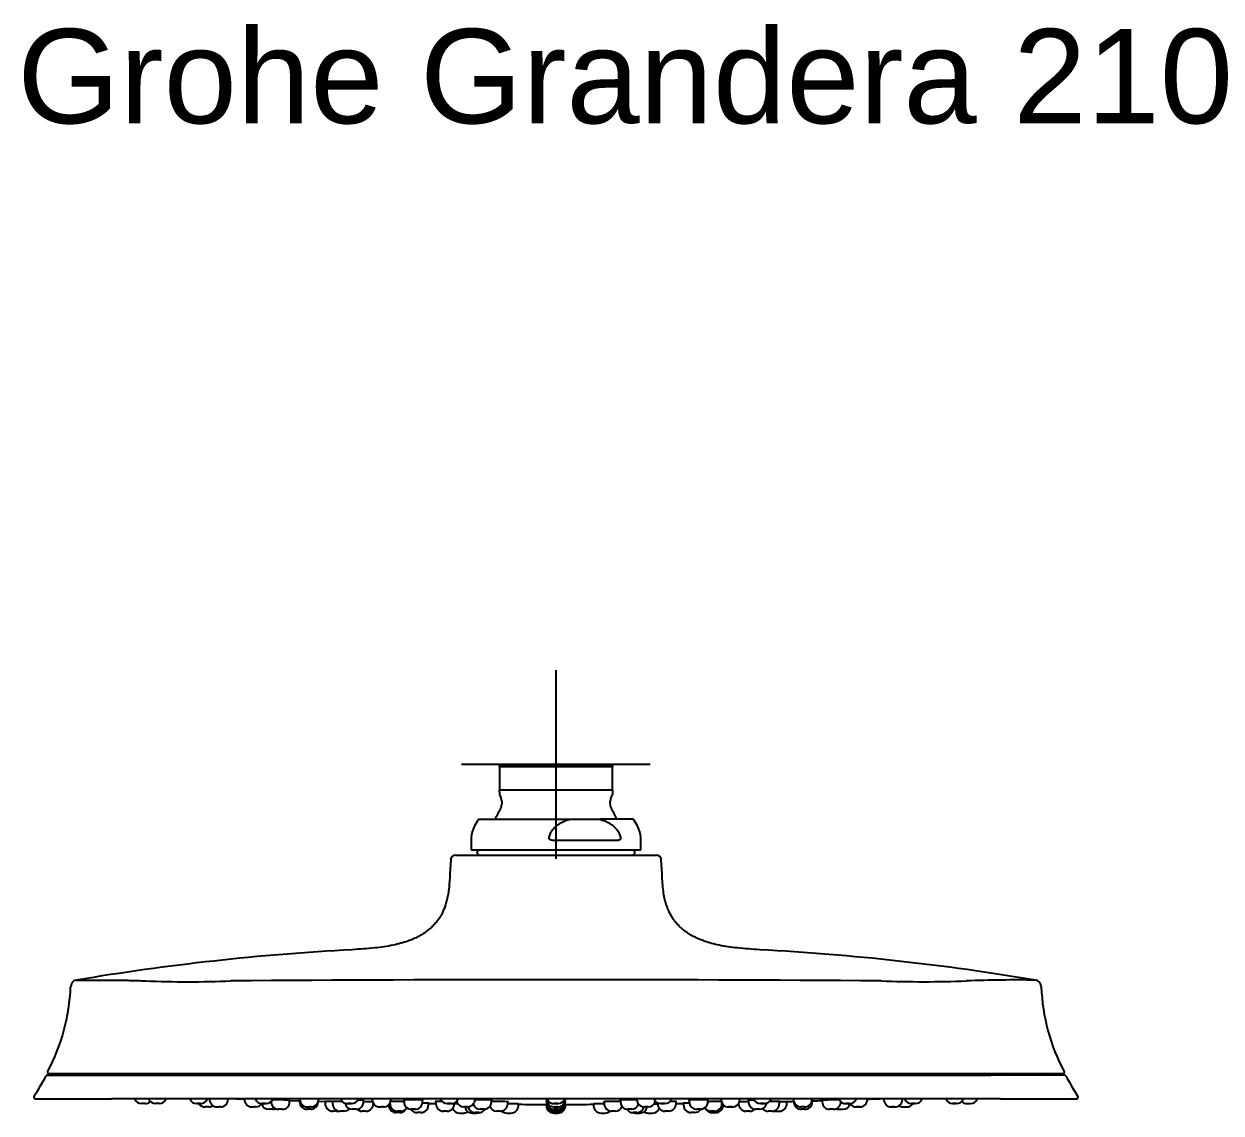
# Model space of a CAD drawing. Header units: millimetres. Extents: x -60 to 7633, y -2614 to 2146.
# Drawn here: x 3580.4 to 3834.2, y -799.8 to -568.9 of the extents above; entities that cross this region are included whole.
import ezdxf
from ezdxf.enums import TextEntityAlignment as Align
from ezdxf.lldxf.tags import DXFTag

# ---------------------------------------------------------------- set-up
doc = ezdxf.new("R2010")
doc.units = ezdxf.units.MM
doc.layers.get('0').update_dxf_attribs({"color": 250})
doc.styles.add('SEACAD_arial_ttf', font='arial.ttf')
tags = doc.linetypes.add('CENTER2', pattern=[28.575, 19.05, -3.175, 3.175, -3.175]).pattern_tags.tags
tags[10:11] = [DXFTag(74, 4), DXFTag(75, 0), DXFTag(340, '0'), DXFTag(46, 0.0), DXFTag(50, 0.0), DXFTag(44, 0.0), DXFTag(45, 0.0)]
tags[8:9] = [DXFTag(74, 4), DXFTag(75, 0), DXFTag(340, '0'), DXFTag(46, 0.0), DXFTag(50, 0.0), DXFTag(44, 0.0), DXFTag(45, 0.0)]
tags[6:7] = [DXFTag(74, 4), DXFTag(75, 0), DXFTag(340, '0'), DXFTag(46, 0.0), DXFTag(50, 0.0), DXFTag(44, 0.0), DXFTag(45, 0.0)]
tags[4:5] = [DXFTag(74, 4), DXFTag(75, 0), DXFTag(340, '0'), DXFTag(46, 0.0), DXFTag(50, 0.0), DXFTag(44, 0.0), DXFTag(45, 0.0)]

msp = doc.modelspace()

# ---------------------------------------------------------------- linework, layer by layer
at = {"linetype": 'CENTER2'}
for p, q in [((3693.2, -705.89), (3693.2, -745.89)), ((3713.2, -725.89), (3673.2, -725.89))]:
    msp.add_line(p, q, dxfattribs=at)
at = {"linetype": 'Continuous'}
for p, q in [((3681.2, -726.39), (3681.2, -725.89)), ((3681.2, -725.89), (3705.2, -725.89)), ((3705.2, -725.89), (3705.2, -726.39)), ((3681.2, -726.39), (3681.2, -731.25)), ((3705.2, -726.39), (3681.2, -726.39)), ((3705.2, -731.25), (3705.2, -726.39)), ((3681.2, -731.73), (3681.2, -731.25)), ((3681.2, -731.25), (3705.2, -731.25)), ((3681.2, -731.73), (3681.2, -732.33)), ((3705.2, -731.25), (3705.2, -731.73)), ((3705.2, -731.73), (3705.2, -732.33)), ((3681.7, -733.65), (3681.7, -734.3)), ((3704.7, -734.3), (3704.7, -733.65)), ((3676.84, -737.49), (3696.16, -737.49)), ((3696.16, -737.49), (3702.49, -737.49)), ((3709.56, -737.49), (3702.49, -737.49)), ((3675.2, -741.99), (3675.2, -743.99)), ((3706.16, -741.99), (3692.87, -741.99)), ((3711.2, -743.99), (3711.2, -741.99)), ((3670.88, -746.04), (3670.71, -749.15)), ((3671.87, -745.09), (3714.53, -745.09)), ((3675.2, -743.99), (3711.2, -743.99)), ((3675.4, -745.09), (3711, -745.09)), ((3675.4, -745.09), (3675.4, -745.09)), ((3711.01, -745.09), (3711, -745.09)), ((3715.69, -749.15), (3715.53, -746.04)), ((3585.34, -791.74), (3601.01, -791.74)), ((3601.28, -791.49), (3585.68, -791.49)), ((3601.01, -791.74), (3619.88, -791.74)), ((3620.12, -791.49), (3601.28, -791.49)), ((3619.88, -791.74), (3766.53, -791.74)), ((3766.28, -791.49), (3620.12, -791.49)), ((3785.12, -791.49), (3766.28, -791.49)), ((3766.53, -791.74), (3785.39, -791.74)), ((3800.72, -791.49), (3785.12, -791.49)), ((3801.06, -791.74), (3785.39, -791.74)), ((3582.78, -796.74), (3598.97, -796.74)), ((3617.91, -796.74), (3598.97, -796.74)), ((3768.49, -796.74), (3617.91, -796.74)), ((3619.75, -796.74), (3619.75, -796.89)), ((3623.7, -796.69), (3627.14, -796.81)), ((3623.7, -796.89), (3623.7, -796.74)), ((3623.7, -796.89), (3623.7, -796.89)), ((3627.14, -796.74), (3627.14, -796.89)), ((3627.14, -796.89), (3627.14, -796.89)), ((3636.73, -797.39), (3636.73, -797.06)), ((3638.84, -796.97), (3638.84, -797.39)), ((3638.9, -796.74), (3638.9, -796.89)), ((3642.85, -796.89), (3642.85, -796.74)), ((3652.39, -797.39), (3652.39, -797.06)), ((3654.23, -796.74), (3654.23, -796.89)), ((3658.17, -796.89), (3658.18, -796.74)), ((3660.98, -796.98), (3660.98, -797.39)), ((3664.92, -797.39), (3664.92, -797.04)), ((3676.02, -796.89), (3676.02, -796.74)), ((3679.51, -797.39), (3679.52, -797.01)), ((3691.23, -796.74), (3691.23, -796.89)), ((3691.23, -796.99), (3691.23, -797.39)), ((3695.17, -796.89), (3695.18, -796.74)), ((3695.17, -797.39), (3695.17, -796.99)), ((3706.89, -797.01), (3706.89, -797.39)), ((3710.38, -796.74), (3710.38, -796.89)), ((3721.48, -797.04), (3721.48, -797.39)), ((3725.42, -797.39), (3725.42, -796.98)), ((3728.23, -796.74), (3728.23, -796.89)), ((3732.17, -796.89), (3732.18, -796.74)), ((3734.01, -797.06), (3734.01, -797.39)), ((3743.55, -796.74), (3743.55, -796.89)), ((3747.5, -796.89), (3747.5, -796.74)), ((3747.56, -797.39), (3747.57, -796.97)), ((3749.67, -797.06), (3749.67, -797.39)), ((3759.26, -796.89), (3759.26, -796.74)), ((3762.71, -796.74), (3762.71, -796.89)), ((3766.65, -796.89), (3766.65, -796.74)), ((3787.43, -796.74), (3768.49, -796.74)), ((3787.43, -796.74), (3803.63, -796.74)), ((3606.12, -797.78), (3605.31, -797.78)), ((3609.1, -797.78), (3608.29, -797.78)), ((3619.6, -798.48), (3618.8, -798.48)), ((3622.12, -798.48), (3621.79, -798.48)), ((3629.51, -798.48), (3629.16, -798.48)), ((3633.11, -798.98), (3632.3, -798.98)), ((3632.79, -797.35), (3632.79, -797.39)), ((3635.17, -798.98), (3634.37, -798.98)), ((3636.73, -797.39), (3636.73, -797.39)), ((3636.77, -797.11), (3638.84, -797.17)), ((3638.84, -797.39), (3638.84, -797.39)), ((3641.21, -798.98), (3640.41, -798.98)), ((3640.41, -798.98), (3640.41, -798.98)), ((3641.27, -798.48), (3641.02, -798.48)), ((3642.78, -797.39), (3642.78, -797.33)), ((3642.79, -797.28), (3644.15, -797.32)), ((3645.83, -797.36), (3644.15, -797.32)), ((3644.23, -797.32), (3644.24, -797.79)), ((3646.61, -799.38), (3645.8, -799.38)), ((3645.83, -797.33), (3645.84, -797.79)), ((3648.21, -799.38), (3647.41, -799.38)), ((3650.83, -798.98), (3650.02, -798.98)), ((3652.9, -799.38), (3652.1, -799.38)), ((3654.46, -797.79), (3654.46, -797.7)), ((3656.6, -798.48), (3656.18, -798.48)), ((3657.74, -797.97), (3657.74, -798.09)), ((3658, -797.59), (3658, -797.79)), ((3660.37, -799.38), (3659.57, -799.38)), ((3663.35, -798.98), (3662.55, -798.98)), ((3666.15, -798.09), (3666.16, -797.68)), ((3666.16, -797.74), (3667.74, -797.76)), ((3667.73, -797.35), (3667.74, -797.79)), ((3670.1, -799.38), (3669.3, -799.38)), ((3672.42, -797.83), (3671.64, -797.82)), ((3671.67, -797.79), (3671.67, -797.6)), ((3674.44, -798.48), (3673.65, -798.48)), ((3677.94, -798.98), (3677.14, -798.98)), ((3681.44, -799.38), (3680.64, -799.38)), ((3683, -797.79), (3683.01, -797.37)), ((3685.23, -798.19), (3685.24, -797.84)), ((3691.17, -797.83), (3691.17, -798.19)), ((3691.23, -797.39), (3691.24, -797.79)), ((3691.24, -797.83), (3691.24, -798.09)), ((3693.6, -798.98), (3692.8, -798.98)), ((3693.6, -799.38), (3692.8, -799.38)), ((3693.6, -798.48), (3693.2, -798.48)), ((3695.16, -798.09), (3695.17, -797.79)), ((3695.17, -797.79), (3695.17, -797.39)), ((3695.23, -798.19), (3695.24, -797.83)), ((3701.17, -797.84), (3701.17, -798.19)), ((3703.4, -797.37), (3703.4, -797.79)), ((3705.77, -799.38), (3704.97, -799.38)), ((3709.26, -798.98), (3708.46, -798.98)), ((3712.75, -798.48), (3711.96, -798.48)), ((3713.99, -797.83), (3714.76, -797.82)), ((3714.74, -797.6), (3714.74, -797.79)), ((3717.1, -799.38), (3716.3, -799.38)), ((3716.3, -799.38), (3716.3, -799.38)), ((3718.67, -797.79), (3718.67, -797.35)), ((3718.67, -797.76), (3720.25, -797.74)), ((3718.67, -797.79), (3718.67, -797.79)), ((3720.25, -797.68), (3720.25, -798.09)), ((3723.85, -798.98), (3723.05, -798.98)), ((3726.83, -799.38), (3726.03, -799.38)), ((3728.4, -797.79), (3728.4, -797.6)), ((3728.66, -798.09), (3728.67, -797.97)), ((3730.51, -798.48), (3729.81, -798.48)), ((3731.94, -797.7), (3731.94, -797.79)), ((3734.3, -799.38), (3733.5, -799.38)), ((3736.38, -798.98), (3735.58, -798.98)), ((3739, -799.38), (3738.2, -799.38)), ((3739.8, -799.38), (3740.6, -799.38)), ((3740.57, -797.36), (3742.25, -797.32)), ((3740.57, -797.79), (3740.57, -797.33)), ((3742.17, -797.79), (3742.17, -797.32)), ((3743.63, -797.33), (3743.63, -797.39)), ((3745.89, -798.48), (3745.13, -798.48)), ((3745.99, -798.98), (3745.19, -798.98)), ((3752.04, -798.98), (3751.23, -798.98)), ((3753.3, -798.98), (3754.1, -798.98)), ((3753.61, -797.39), (3753.61, -797.36)), ((3757.69, -798.48), (3756.89, -798.48)), ((3765.03, -798.48), (3764.28, -798.48)), ((3764.31, -798.48), (3764.59, -798.48)), ((3766.81, -798.48), (3767.6, -798.48)), ((3778.12, -797.78), (3777.3, -797.78)), ((3780.29, -797.78), (3781.1, -797.78)), ((3660.1, -799.68), (3659.3, -799.68)), ((3664.59, -799.68), (3663.79, -799.68)), ((3672.77, -799.78), (3673.63, -799.78)), ((3675.45, -799.78), (3676.31, -799.78)), ((3676.85, -799.68), (3676.05, -799.68)), ((3682.77, -799.78), (3683.63, -799.78)), ((3692.77, -799.78), (3693.63, -799.78)), ((3693.6, -799.68), (3692.8, -799.68)), ((3702.77, -799.78), (3703.63, -799.78)), ((3710.35, -799.68), (3709.55, -799.68)), ((3710.09, -799.78), (3710.95, -799.78)), ((3712.77, -799.78), (3713.63, -799.78)), ((3722.61, -799.68), (3721.81, -799.68)), ((3726.3, -799.68), (3727.1, -799.68))]:
    msp.add_line(p, q, dxfattribs=at)
for centre, radius, start, end in [((3679.7, -733.65), 2, 0, 41.423), ((3706.7, -733.65), 2, 138.6049, 180), ((3693.2, -742.89), 14, 147.5383, 157.3119), ((3679.7, -734.3), 2, 327.5383, 0), ((3706.7, -734.3), 2, 180, 212.4617), ((3693.2, -742.89), 14, 22.6881, 32.4617), ((3682.2, -741.99), 7, 139.9948, 180), ((3704.2, -741.99), 7, 0, 40.0052), ((3671.87, -746.09), 1, 90, 177), ((3714.53, -746.09), 1, 3, 90), ((3676.63, -1275.94), 511.47, 92.9872, 99.5826), ((3709.74, -1276.06), 511.59, 80.4167, 87.0097), ((3591.64, -772.92), 1.34, 96.454, 183.8466), ((3693.2, -11333.28), 10561.76, 89.626027, 90.373953), ((3790.96, -1085.6), 314.04, 89.2783, 91.9496), ((3794.77, -772.92), 1.34, 356.1548, 83.5477), ((3548.53, -771.39), 41.79, 331.9545, 357.7781), ((3615.15, -567.57), 204.37, 267.4721, 272.5471), ((3771.25, -558.44), 213.49, 267.5614, 272.4195), ((3837.91, -771.38), 41.83, 182.2342, 208.0338), ((3532.15, -763.96), 59.85, 327.3319, 332.2066), ((3585.34, -792.04), 0.3, 89.9964, 150.8583), ((3585.68, -791.19), 0.3, 150.6928, 270), ((3589.22, -791.24), 0.5, 270, 329.4357), ((3595.7, -791.24), 0.5, 270, 335.0485), ((3750.99, -791.43), 0.404, 314.4853, 351.5714), ((3787.53, -791.24), 0.5, 204.9295, 270), ((3797.18, -791.24), 0.5, 210.6832, 270), ((3800.72, -791.19), 0.3, 270, 29.095), ((3801.06, -792.04), 0.3, 29.0432, 90.0036), ((3853.99, -764.11), 59.54, 207.7861, 212.6863), ((3582.78, -796.44), 0.3, 144.6894, 270.0036), ((3605.31, -796.18), 1.6, 200.7536, 269.9916), ((3608.29, -796.18), 1.59, 200.6048, 271.356), ((3609.08, -796.19), 1.59, 269.6656, 339.5833), ((3617.03, -796.19), 1.59, 200.4394, 270.8591), ((3617.82, -796.19), 1.59, 269.8395, 339.5344), ((3622.1, -796.88), 1.59, 270.1122, 359.7769), ((3630.94, -796.18), 1.6, 200.5671, 273.2154), ((3631.72, -796.19), 1.59, 270.2015, 339.567), ((3641.25, -796.88), 1.6, 270.0592, 359.7192), ((3649.06, -796.19), 1.59, 200.4183, 271.5035), ((3649.85, -796.19), 1.59, 269.4154, 339.5353), ((3656.58, -796.89), 1.59, 269.3765, 359.8937), ((3670.16, -796.19), 1.59, 200.433, 270.4129), ((3670.95, -796.18), 1.6, 268.355, 339.39), ((3674.42, -796.88), 1.6, 270.7524, 359.5), ((3692.83, -796.89), 1.6, 179.8959, 277.3281), ((3692.81, -796.19), 1.59, 200.3815, 272.8041), ((3693.6, -796.19), 1.59, 269.9513, 339.5899), ((3711.98, -796.88), 1.6, 180.5, 269.2476), ((3715.45, -796.19), 1.59, 200.4237, 271.202), ((3716.24, -796.19), 1.59, 269.1341, 339.5455), ((3729.82, -796.89), 1.59, 180.006, 270.2158), ((3730.58, -796.88), 1.59, 266.8553, 359.8058), ((3736.56, -796.19), 1.59, 200.4213, 270.2124), ((3737.34, -796.18), 1.59, 267.7945, 339.4665), ((3745.15, -796.88), 1.59, 180.1997, 270.5073), ((3745.9, -796.89), 1.59, 268.6162, 359.8658), ((3754.68, -796.18), 1.6, 200.6657, 272.0467), ((3755.47, -796.18), 1.59, 269.8136, 339.4405), ((3757.66, -796.88), 1.59, 269.6681, 359.7458), ((3733.41, -7.69), 789.55, 271.87646, 272.12021), ((3764.3, -796.89), 1.59, 180.0398, 270.1929), ((3765.06, -796.89), 1.59, 267.8997, 359.989), ((3768.59, -796.18), 1.59, 200.6047, 270.6403), ((3769.37, -796.19), 1.59, 268.6329, 339.5947), ((3777.33, -796.18), 1.59, 200.5024, 270.0453), ((3778.11, -796.18), 1.59, 267.8085, 339.4496), ((3781.09, -796.18), 1.6, 270.0086, 339.0777), ((3803.63, -796.44), 0.3, 269.9958, 35.1193), ((3606.09, -796.18), 1.6, 269.9268, 313.633), ((3618.83, -796.88), 1.6, 214.218, 270.026), ((3619.57, -796.88), 1.6, 269.9867, 303.2412), ((3629.49, -796.88), 1.59, 270.381, 326.1639), ((3632.33, -797.38), 1.6, 194.5375, 270), ((3634.39, -797.38), 1.6, 180.4435, 269.9988), ((3633.07, -797.38), 1.6, 269.9662, 294.4576), ((3634.39, -797.38), 1.6, 245.5586, 269.9988), ((3635.14, -797.39), 1.59, 270.5082, 359.9318), ((3640.44, -797.38), 1.59, 180.2265, 269.9362), ((3641.18, -797.39), 1.59, 270.7466, 359.8785), ((3645.84, -797.78), 1.6, 180.3634, 269.9969), ((3647.43, -797.79), 1.59, 180.1022, 270.1374), ((3646.57, -797.78), 1.6, 269.981, 285.0026), ((3648.17, -797.78), 1.6, 270.6939, 319.1504), ((3650.05, -797.38), 1.6, 190.3314, 270.411), ((3650.8, -797.39), 1.59, 270.4506, 359.9623), ((3652.13, -797.78), 1.6, 227.3738, 269.7001), ((3652.87, -797.78), 1.6, 270.8989, 359.5889), ((3659.34, -798.08), 1.6, 180.3634, 269.9965), ((3659.6, -797.79), 1.59, 180.1251, 269.3425), ((3660.06, -798.08), 1.6, 269.9923, 321.6075), ((3660.33, -797.78), 1.6, 270.625, 325.814), ((3662.58, -797.39), 1.59, 180.0506, 270.383), ((3663.82, -798.09), 1.59, 213.9081, 269.6863), ((3663.32, -797.38), 1.6, 270.0668, 359.5532), ((3664.56, -798.09), 1.59, 270.888, 359.9114), ((3669.33, -797.79), 1.59, 180.0612, 270.2044), ((3670.07, -797.79), 1.59, 270.0204, 359.8516), ((3672.77, -798.18), 1.6, 202.4645, 270), ((3673.68, -796.88), 1.6, 192.9279, 269.2104), ((3673.63, -798.18), 1.6, 270, 304.5651), ((3675.45, -798.18), 1.6, 190.8069, 270), ((3676.08, -798.09), 1.59, 193.3714, 270.0006), ((3677.17, -797.39), 1.59, 196.977, 269.9606), ((3676.82, -798.08), 1.6, 270.1781, 326.4908), ((3677.91, -797.38), 1.59, 270.3209, 359.743), ((3680.67, -797.79), 1.59, 200.5967, 269.8293), ((3681.4, -797.78), 1.59, 270.5364, 359.7358), ((3682.77, -798.18), 1.6, 227.2832, 270), ((3683.63, -798.18), 1.6, 270, 359.5), ((3693.27, 1054.25), 1852.19, 269.75134, 269.93483), ((3692.77, -798.18), 1.6, 180.5, 270), ((3692.83, -797.39), 1.59, 180.0727, 270.1052), ((3692.83, -797.79), 1.59, 180.131, 270.1154), ((3692.83, -798.09), 1.59, 180.0448, 270.2068), ((3693.57, -797.78), 1.6, 270.5661, 359.5627), ((3693.57, -798.08), 1.6, 270.6468, 359.6754), ((3693.57, -797.38), 1.59, 270.4624, 359.779), ((3693.63, -798.18), 1.6, 270, 359.5), ((3693.27, 1054.25), 1852.19, 270.06068, 270.24417), ((3702.77, -798.18), 1.6, 180.5, 270), ((3705, -797.79), 1.59, 180.0161, 270.1106), ((3703.63, -798.18), 1.6, 270, 312.2716), ((3705.74, -797.79), 1.59, 269.8937, 339.5242), ((3708.49, -797.39), 1.59, 180.0704, 270.299), ((3709.58, -798.09), 1.59, 213.2398, 269.7403), ((3709.23, -797.38), 1.59, 269.8604, 342.7137), ((3710.32, -798.09), 1.59, 270.4285, 346.6527), ((3710.95, -798.18), 1.6, 270, 349.1931), ((3712.77, -798.18), 1.6, 235.4349, 270), ((3712.73, -796.88), 1.6, 270.7895, 347.1298), ((3713.63, -798.18), 1.6, 270, 337.2706), ((3716.34, -797.78), 1.6, 180.3639, 269.6477), ((3717.07, -797.78), 1.59, 270.3842, 359.8158), ((3721.85, -798.08), 1.59, 180.3826, 269.7601), ((3723.08, -797.39), 1.59, 180.0353, 269.8411), ((3722.58, -798.08), 1.59, 270.0377, 325.8903), ((3723.82, -797.38), 1.59, 270.1959, 359.8047), ((3726.07, -797.79), 1.59, 213.903, 268.9744), ((3726.34, -798.08), 1.6, 217.927, 270.0077), ((3726.8, -797.78), 1.6, 270.6148, 359.5484), ((3727.06, -798.08), 1.6, 270.0034, 359.371), ((3733.54, -797.78), 1.6, 180.3971, 269.7374), ((3735.61, -797.39), 1.59, 180.0492, 269.0498), ((3734.27, -797.78), 1.59, 269.9182, 312.5669), ((3736.36, -797.39), 1.59, 268.4625, 349.9848), ((3738.23, -797.78), 1.6, 220.8004, 270.003), ((3738.97, -797.79), 1.59, 270.232, 359.927), ((3739.84, -797.78), 1.6, 255.7443, 270.019), ((3740.57, -797.78), 1.6, 270.003, 359.371), ((3722.94, 87.71), 885.24, 271.24998, 271.33902), ((3745.23, -797.38), 1.6, 180.4087, 269.8292), ((3745.97, -797.39), 1.59, 269.7267, 359.9973), ((3722.94, 87.71), 885.24, 271.5941, 271.72826), ((3751.27, -797.39), 1.59, 180.0612, 270.1181), ((3752.01, -797.38), 1.6, 270.0012, 359.3562), ((3752.01, -797.38), 1.6, 270.0012, 294.4414), ((3753.33, -797.38), 1.6, 245.5424, 270.0338), ((3754.07, -797.38), 1.6, 269.9997, 345.541), ((3756.91, -796.89), 1.59, 213.7751, 270.9102), ((3766.83, -796.88), 1.6, 236.5158, 270.0133), ((3767.57, -796.88), 1.6, 269.974, 325.0371), ((3780.31, -796.18), 1.6, 226.2658, 270.073), ((3676.31, -798.18), 1.6, 270, 288.8537), ((3710.09, -798.18), 1.6, 249.9657, 270)]:
    msp.add_arc(centre, radius, start, end, dxfattribs=at)
for centre, major_axis, ratio, start_param, end_param in [((3677.2, -744.54), (0.75, 0), 0.733333, 1.570796, 4.712389), ((3709.2, -744.54), (-0.75, 0), 0.733333, 1.570796, 4.712389), ((3617.43, -797.78), (0.405, 0), 0.000087, 0, 3.141593), ((3617.43, -797.78), (0.405, 0), 0.000087, 3.430017, 6.158337), ((3670.56, -797.78), (0.401, 0), 0.000171, 3.307176, 6.283185), ((3670.56, -797.78), (0.401, 0), 0.000171, 0, 3.141609), ((3715.85, -797.78), (-0.401, 0), 0.000171, 3.141576, 6.283185), ((3715.85, -797.78), (-0.401, 0), 0.000171, 0, 2.857198), ((3736.95, -797.78), (-0.402, 0), 0.000152, 0.128642, 6.283185), ((3755.07, -797.78), (-0.403, 0), 0.000123, 3.141591, 6.283185), ((3755.07, -797.78), (-0.403, 0), 0.000123, 0, 3.009688), ((3768.97, -797.78), (-0.405, 0), 0.000087, 3.141593, 6.283185), ((3768.97, -797.78), (-0.405, 0), 0.000087, 0.245507, 2.735291)]:
    msp.add_ellipse(centre, major_axis=major_axis, ratio=ratio, start_param=start_param, end_param=end_param, dxfattribs=at)
for centre, major_axis, ratio in [((3631.34, -797.78), (0.403, 0), 0.000123), ((3649.46, -797.78), (0.402, 0), 0.000152), ((3693.2, -797.78), (0.4, 0), 0.000177)]:
    msp.add_ellipse(centre, major_axis=major_axis, ratio=ratio, dxfattribs=at)
for points, knots in [([(3691.74, -741.49), (3691.78, -741.21), (3691.85, -740.95), (3692.05, -740.44), (3692.18, -740.2), (3692.47, -739.75), (3692.64, -739.53), (3693, -739.15), (3693.2, -738.97), (3693.6, -738.65), (3693.82, -738.5), (3694.27, -738.23), (3694.49, -738.11), (3695.19, -737.79), (3695.67, -737.62), (3696.16, -737.49)], [0, 0, 0, 0, 0.125, 0.125, 0.25, 0.25, 0.375, 0.375, 0.5, 0.5, 0.625, 0.625, 0.75, 0.75, 1, 1, 1, 1]), ([(3702.49, -737.49), (3702.73, -737.55), (3702.97, -737.63), (3703.45, -737.8), (3703.69, -737.9), (3704.16, -738.11), (3704.39, -738.24), (3704.83, -738.5), (3705.05, -738.65), (3705.67, -739.14), (3706.03, -739.52), (3706.47, -740.2), (3706.6, -740.44), (3706.8, -740.95), (3706.87, -741.22), (3706.91, -741.49)], [0, 0, 0, 0, 0.125, 0.125, 0.25, 0.25, 0.375, 0.375, 0.5, 0.5, 0.75, 0.75, 0.875, 0.875, 1, 1, 1, 1]), ([(3692.87, -741.99), (3692.65, -741.99), (3692.42, -741.97), (3692.1, -741.87), (3691.99, -741.83), (3691.86, -741.74), (3691.81, -741.7), (3691.75, -741.6), (3691.73, -741.54), (3691.74, -741.49)], [0, 0, 0, 0, 0.5, 0.5, 0.75, 0.75, 0.875, 0.875, 1, 1, 1, 1]), ([(3706.91, -741.49), (3706.92, -741.54), (3706.91, -741.6), (3706.87, -741.7), (3706.84, -741.73), (3706.76, -741.83), (3706.69, -741.87), (3706.54, -741.93), (3706.47, -741.96), (3706.32, -741.98), (3706.24, -741.99), (3706.16, -741.99)], [0, 0, 0, 0, 0.125, 0.125, 0.25, 0.25, 0.5, 0.5, 0.75, 0.75, 1, 1, 1, 1]), ([(3670.71, -749.15), (3670.68, -749.76), (3670.63, -750.74), (3670.5, -752.28), (3670.3, -753.62), (3670.05, -754.8), (3669.74, -755.82), (3669.41, -756.68), (3669.08, -757.4), (3668.73, -758.03), (3668.38, -758.57), (3668.03, -759.06), (3667.69, -759.48), (3667.34, -759.87), (3666.97, -760.25), (3666.58, -760.61), (3666.13, -760.99), (3665.57, -761.41), (3664.87, -761.88), (3664.01, -762.37), (3662.96, -762.87), (3661.72, -763.36), (3660.27, -763.81), (3658.61, -764.21), (3656.73, -764.54), (3654.65, -764.8), (3652.32, -764.99), (3650.86, -765.09), (3649.95, -765.14)], [0, 0, 0, 0, 0.055343, 0.105658, 0.150745, 0.190725, 0.225865, 0.256461, 0.282762, 0.304947, 0.328292, 0.346646, 0.364532, 0.382138, 0.39949, 0.416607, 0.43523, 0.458336, 0.486189, 0.519085, 0.557378, 0.601461, 0.651714, 0.708442, 0.7718, 0.841737, 0.91796, 1, 1, 1, 1]), ([(3736.46, -765.14), (3735.56, -765.09), (3734.11, -765), (3731.8, -764.8), (3729.75, -764.55), (3727.9, -764.23), (3726.27, -763.85), (3724.85, -763.41), (3723.64, -762.95), (3722.62, -762.48), (3721.76, -762.01), (3721.08, -761.58), (3720.55, -761.2), (3720.13, -760.87), (3719.75, -760.54), (3719.41, -760.22), (3719.07, -759.88), (3718.7, -759.47), (3718.29, -758.95), (3717.84, -758.31), (3717.39, -757.53), (3716.95, -756.6), (3716.54, -755.48), (3716.2, -754.17), (3715.95, -752.67), (3715.79, -750.94), (3715.73, -749.84), (3715.69, -749.15)], [0, 0, 0, 0, 0.081352, 0.156754, 0.225758, 0.288098, 0.343737, 0.392838, 0.435706, 0.472711, 0.504501, 0.533249, 0.552242, 0.570014, 0.586616, 0.602095, 0.616538, 0.634119, 0.657448, 0.682576, 0.712185, 0.74647, 0.785751, 0.830449, 0.880983, 0.937578, 1, 1, 1, 1]), ([(3591.49, -771.59), (3591.49, -771.59), (3592.12, -771.58), (3594.46, -771.57), (3597.22, -771.57), (3599.34, -771.59), (3601.24, -771.61), (3602.8, -771.64), (3604.39, -771.68), (3605.57, -771.73), (3606.13, -771.75)], [0.5000004, 0.5000004, 0.5000004, 0.5000004, 0.6249739, 0.7499483, 0.8124581, 0.8749687, 0.9082799, 0.9374846, 0.9704388, 1, 1, 1, 1]), ([(3644.31, -791.49), (3644.33, -791.57), (3644.37, -791.64), (3644.44, -791.72), (3644.48, -791.74), (3644.52, -791.74)], [0, 0, 0, 0, 0.5, 0.5, 1, 1, 1, 1]), ([(3619.76, -796.89), (3619.76, -796.97), (3619.76, -797.12), (3619.83, -797.38), (3619.93, -797.63), (3620.07, -797.85), (3620.23, -798.03), (3620.41, -798.17), (3620.58, -798.28), (3620.76, -798.36), (3620.92, -798.42), (3621.06, -798.45), (3621.18, -798.47), (3621.26, -798.47), (3621.31, -798.48), (3621.34, -798.48), (3621.34, -798.48), (3621.35, -798.48), (3621.35, -798.48), (3621.35, -798.48), (3621.36, -798.48), (3621.39, -798.48), (3621.48, -798.48), (3621.61, -798.48), (3621.72, -798.48), (3621.77, -798.48), (3621.79, -798.48)], [0, 0, 0, 0, 0.06826, 0.160787, 0.247505, 0.329144, 0.405959, 0.477901, 0.544673, 0.60573, 0.660247, 0.707102, 0.74492, 0.772338, 0.788754, 0.793955, 0.795573, 0.796724, 0.798145, 0.800733, 0.808024, 0.855127, 0.897946, 0.942871, 0.987677, 1, 1, 1, 1]), ([(3627.14, -796.89), (3627.14, -796.89), (3627.14, -796.99), (3627.17, -797.2), (3627.25, -797.47), (3627.37, -797.71), (3627.52, -797.91), (3627.68, -798.08), (3627.86, -798.21), (3628.04, -798.31), (3628.21, -798.39), (3628.36, -798.43), (3628.49, -798.46), (3628.6, -798.47), (3628.67, -798.47), (3628.71, -798.48), (3628.73, -798.48), (3628.74, -798.48), (3628.74, -798.48), (3628.74, -798.48), (3628.75, -798.48), (3628.78, -798.48), (3628.86, -798.48), (3628.98, -798.48), (3629.09, -798.48), (3629.14, -798.48), (3629.16, -798.48)], [0, 0, 0, 0, 0.004219, 0.101828, 0.192987, 0.278612, 0.359245, 0.435027, 0.505822, 0.571246, 0.630654, 0.683115, 0.727399, 0.762071, 0.785902, 0.798499, 0.801204, 0.802836, 0.804542, 0.807373, 0.814406, 0.853971, 0.897383, 0.94294, 0.988203, 1, 1, 1, 1]), ([(3636.81, -797.07), (3636.81, -797.07), (3636.64, -797.06), (3635.98, -797.03), (3635.46, -797.01), (3634.4, -796.98), (3633.85, -796.97), (3633.31, -796.95), (3633.19, -796.95), (3633.1, -796.95)], [0.3874555, 0.3874555, 0.3874555, 0.3874555, 0.5, 0.5, 0.625, 0.625, 0.75, 0.75, 0.7890598, 0.7890598, 0.7890598, 0.7890598]), ([(3638.9, -796.89), (3638.9, -796.89), (3638.9, -796.98), (3638.93, -797.19), (3639, -797.46), (3639.12, -797.7), (3639.27, -797.91), (3639.44, -798.08), (3639.61, -798.21), (3639.79, -798.31), (3639.96, -798.38), (3640.11, -798.43), (3640.25, -798.46), (3640.36, -798.47), (3640.43, -798.47), (3640.47, -798.48), (3640.49, -798.48), (3640.49, -798.48), (3640.5, -798.48), (3640.5, -798.48), (3640.51, -798.48), (3640.54, -798.48), (3640.63, -798.48), (3640.75, -798.48), (3640.89, -798.48), (3640.97, -798.48), (3641.01, -798.48)], [0, 0, 0, 0, 0.000484, 0.095569, 0.18435, 0.267723, 0.346235, 0.420036, 0.489001, 0.552769, 0.610724, 0.661972, 0.70533, 0.739408, 0.762985, 0.775575, 0.778366, 0.780057, 0.781835, 0.784804, 0.792294, 0.834507, 0.876739, 0.92101, 0.965142, 1, 1, 1, 1]), ([(3652.47, -797.07), (3652.47, -797.06), (3652.25, -797.05), (3651.68, -797.02), (3651.46, -797.01), (3651.21, -797.01)], [0.62524, 0.62524, 0.62524, 0.62524, 0.75, 0.75, 0.8123721, 0.8123721, 0.8123721, 0.8123721]), ([(3654.24, -796.89), (3654.24, -796.96), (3654.24, -797.12), (3654.3, -797.37), (3654.41, -797.62), (3654.55, -797.84), (3654.71, -798.02), (3654.88, -798.17), (3655.06, -798.28), (3655.23, -798.36), (3655.39, -798.42), (3655.53, -798.45), (3655.65, -798.47), (3655.74, -798.47), (3655.79, -798.47), (3655.81, -798.48), (3655.82, -798.48), (3655.82, -798.48), (3655.83, -798.48), (3655.83, -798.48), (3655.84, -798.48), (3655.89, -798.48), (3656, -798.48), (3656.1, -798.48), (3656.16, -798.48), (3656.18, -798.48)], [0, 0, 0, 0, 0.066464, 0.162062, 0.251635, 0.335957, 0.415301, 0.489631, 0.558647, 0.621796, 0.678239, 0.726831, 0.76616, 0.794809, 0.812035, 0.817145, 0.819351, 0.820934, 0.823193, 0.827815, 0.845621, 0.891244, 0.939022, 0.985615, 1, 1, 1, 1]), ([(3662.95, -796.97), (3662.41, -796.96), (3661.88, -796.96), (3661.12, -796.97), (3660.9, -796.98), (3660.9, -797), (3660.92, -797), (3660.96, -797.01)], [0, 0, 0, 0, 0.125, 0.125, 0.25, 0.25, 0.2864576, 0.2864576, 0.2864576, 0.2864576]), ([(3664.94, -797.06), (3664.98, -797.06), (3665, -797.06), (3665, -797.04), (3664.78, -797.02), (3664.02, -796.99), (3663.49, -796.98), (3662.95, -796.97)], [0.7129506, 0.7129506, 0.7129506, 0.7129506, 0.75, 0.75, 0.875, 0.875, 1, 1, 1, 1]), ([(3679.53, -797.04), (3679.63, -797.03), (3679.6, -797.01), (3679.24, -796.98), (3678.84, -796.97), (3677.85, -796.95), (3677.27, -796.94), (3676.47, -796.95), (3676.2, -796.95), (3675.99, -796.96)], [0.5252336, 0.5252336, 0.5252336, 0.5252336, 0.625, 0.625, 0.75, 0.75, 0.875, 0.875, 0.9508228, 0.9508228, 0.9508228, 0.9508228]), ([(3691.42, -796.97), (3691.25, -796.98), (3691.15, -796.99), (3691.15, -797.01), (3691.17, -797.01), (3691.21, -797.02)], [0.1678565, 0.1678565, 0.1678565, 0.1678565, 0.25, 0.25, 0.2865119, 0.2865119, 0.2865119, 0.2865119]), ([(3693.03, -798.48), (3693.03, -798.48), (3693.07, -798.48), (3693.18, -798.48), (3693.31, -798.48), (3693.44, -798.48), (3693.53, -798.48), (3693.57, -798.48), (3693.57, -798.48), (3693.58, -798.48), (3693.58, -798.48), (3693.6, -798.48), (3693.63, -798.47), (3693.73, -798.47), (3693.87, -798.45), (3694.06, -798.4), (3694.28, -798.32), (3694.51, -798.18), (3694.72, -798), (3694.89, -797.8), (3695.03, -797.55), (3695.13, -797.29), (3695.17, -797.06), (3695.17, -796.93), (3695.17, -796.89)], [0, 0, 0, 0, 0.001255, 0.044728, 0.088215, 0.131645, 0.174956, 0.218363, 0.229849, 0.231374, 0.232413, 0.234224, 0.24514, 0.266353, 0.325101, 0.376598, 0.446494, 0.541779, 0.620536, 0.702738, 0.788661, 0.876541, 0.965415, 1, 1, 1, 1]), ([(3695.2, -797.02), (3695.23, -797.01), (3695.25, -797.01), (3695.25, -797), (3695.23, -796.99), (3695.2, -796.99)], [0.71317986, 0.71317986, 0.71317986, 0.71317986, 0.75, 0.75, 0.78586153, 0.78586153, 0.78586153, 0.78586153]), ([(3707.53, -796.97), (3707.12, -796.98), (3706.86, -797), (3706.8, -797.02), (3706.82, -797.03), (3706.87, -797.04)], [0, 0, 0, 0, 0.125, 0.125, 0.1752074, 0.1752074, 0.1752074, 0.1752074]), ([(3710.4, -796.96), (3710.05, -796.95), (3709.55, -796.94), (3708.49, -796.95), (3707.94, -796.96), (3707.53, -796.97)], [0.7526544, 0.7526544, 0.7526544, 0.7526544, 0.875, 0.875, 1, 1, 1, 1]), ([(3723.45, -796.97), (3722.91, -796.98), (3722.38, -796.99), (3721.62, -797.02), (3721.4, -797.04), (3721.4, -797.06), (3721.42, -797.06), (3721.46, -797.06)], [0, 0, 0, 0, 0.125, 0.125, 0.25, 0.25, 0.2866723, 0.2866723, 0.2866723, 0.2866723]), ([(3725.45, -797.01), (3725.48, -797), (3725.5, -797), (3725.5, -796.98), (3725.28, -796.97), (3724.52, -796.96), (3723.99, -796.96), (3723.45, -796.97)], [0.7132129, 0.7132129, 0.7132129, 0.7132129, 0.75, 0.75, 0.875, 0.875, 1, 1, 1, 1]), ([(3735.19, -797.01), (3734.95, -797.01), (3734.72, -797.02), (3734.15, -797.05), (3733.93, -797.06), (3733.93, -797.08), (3733.95, -797.08), (3733.99, -797.08)], [0.1881107, 0.1881107, 0.1881107, 0.1881107, 0.25, 0.25, 0.375, 0.375, 0.4116123, 0.4116123, 0.4116123, 0.4116123]), ([(3752.44, -796.97), (3751.94, -796.98), (3751.36, -797), (3750.37, -797.03), (3749.96, -797.05), (3749.64, -797.06), (3749.59, -797.07), (3749.59, -797.07)], [0, 0, 0, 0, 0.125, 0.125, 0.25, 0.25, 0.3139079, 0.3139079, 0.3139079, 0.3139079]), ([(3648, -797.37), (3647.68, -797.36), (3647.36, -797.35), (3646.55, -797.34), (3646.14, -797.33), (3645.81, -797.33), (3645.76, -797.33), (3645.76, -797.33)], [0.6749651, 0.6749651, 0.6749651, 0.6749651, 0.75, 0.75, 0.875, 0.875, 0.9405264, 0.9405264, 0.9405264, 0.9405264]), ([(3654.34, -797.41), (3654.24, -797.4), (3654.11, -797.4), (3653.57, -797.38), (3653.03, -797.37), (3652.46, -797.36), (3652.43, -797.35), (3652.39, -797.35)], [0.0712276, 0.0712276, 0.0712276, 0.0712276, 0.125, 0.125, 0.25, 0.25, 0.2586006, 0.2586006, 0.2586006, 0.2586006]), ([(3661.01, -797.37), (3660.69, -797.36), (3660.33, -797.35), (3659.43, -797.34), (3658.9, -797.33), (3658.52, -797.33)], [0.7902664, 0.7902664, 0.7902664, 0.7902664, 0.875, 0.875, 1, 1, 1, 1]), ([(3666.24, -797.68), (3666.24, -797.68), (3666.02, -797.67), (3665.43, -797.66), (3665.18, -797.65), (3664.9, -797.65)], [0, 0, 0, 0, 0.125, 0.125, 0.193703, 0.193703, 0.193703, 0.193703]), ([(3669.06, -797.33), (3668.76, -797.33), (3668.48, -797.33), (3667.87, -797.34), (3667.65, -797.35), (3667.65, -797.36), (3667.65, -797.36), (3667.65, -797.36)], [0.0502974, 0.0502974, 0.0502974, 0.0502974, 0.125, 0.125, 0.25, 0.25, 0.2501757, 0.2501757, 0.2501757, 0.2501757]), ([(3683.09, -797.39), (3683.09, -797.39), (3683.09, -797.38), (3683.04, -797.37), (3682.78, -797.36), (3681.96, -797.34), (3681.41, -797.33), (3680.36, -797.32), (3679.86, -797.33), (3679.51, -797.33)], [0.6124495, 0.6124495, 0.6124495, 0.6124495, 0.625, 0.625, 0.75, 0.75, 0.875, 0.875, 0.996388, 0.996388, 0.996388, 0.996388]), ([(3685.25, -797.84), (3685.25, -797.84), (3685.03, -797.83), (3684.27, -797.82), (3683.74, -797.82), (3683.13, -797.82), (3683.06, -797.82), (3682.99, -797.82)], [0, 0, 0, 0, 0.125, 0.125, 0.25, 0.25, 0.2663087, 0.2663087, 0.2663087, 0.2663087]), ([(3691.22, -797.36), (3691.18, -797.36), (3691.15, -797.37), (3691.15, -797.38), (3691.17, -797.38), (3691.21, -797.38)], [0.2084258, 0.2084258, 0.2084258, 0.2084258, 0.25, 0.25, 0.28741295, 0.28741295, 0.28741295, 0.28741295]), ([(3691.24, -797.64), (3691.18, -797.64), (3691.15, -797.65), (3691.15, -797.65), (3691.15, -797.65), (3691.15, -797.65)], [0.20302777, 0.20302777, 0.20302777, 0.20302777, 0.25, 0.25, 0.25019389, 0.25019389, 0.25019389, 0.25019389]), ([(3691.23, -797.83), (3691.19, -797.83), (3691.16, -797.83), (3691.15, -797.83), (3691.15, -797.83), (3691.15, -797.83)], [0.21158639, 0.21158639, 0.21158639, 0.21158639, 0.25, 0.25, 0.25618511, 0.25618511, 0.25618511, 0.25618511]), ([(3695.19, -797.38), (3695.23, -797.38), (3695.25, -797.38), (3695.25, -797.37), (3695.23, -797.36), (3695.19, -797.36)], [0.71158281, 0.71158281, 0.71158281, 0.71158281, 0.75, 0.75, 0.78729278, 0.78729278, 0.78729278, 0.78729278]), ([(3703.41, -797.82), (3703.34, -797.82), (3703.27, -797.82), (3702.67, -797.82), (3702.14, -797.82), (3701.37, -797.83), (3701.15, -797.84), (3701.15, -797.84)], [0.2339225, 0.2339225, 0.2339225, 0.2339225, 0.25, 0.25, 0.375, 0.375, 0.4999315, 0.4999315, 0.4999315, 0.4999315]), ([(3704.61, -797.33), (3704.11, -797.34), (3703.7, -797.35), (3703.31, -797.38), (3703.27, -797.39), (3703.38, -797.4)], [0, 0, 0, 0, 0.125, 0.125, 0.228838, 0.228838, 0.228838, 0.228838]), ([(3706.9, -797.33), (3706.7, -797.33), (3706.45, -797.33), (3705.69, -797.32), (3705.12, -797.33), (3704.61, -797.33)], [0.8060689, 0.8060689, 0.8060689, 0.8060689, 0.875, 0.875, 1, 1, 1, 1]), ([(3718.75, -797.36), (3718.75, -797.35), (3718.53, -797.34), (3717.93, -797.33), (3717.65, -797.33), (3717.34, -797.33)], [0.750224, 0.750224, 0.750224, 0.750224, 0.875, 0.875, 0.949547, 0.949547, 0.949547, 0.949547]), ([(3721.5, -797.65), (3721.23, -797.65), (3720.97, -797.66), (3720.38, -797.67), (3720.16, -797.68), (3720.16, -797.68)], [0.3068648, 0.3068648, 0.3068648, 0.3068648, 0.375, 0.375, 0.4999313, 0.4999313, 0.4999313, 0.4999313]), ([(3727.88, -797.33), (3727.5, -797.33), (3726.97, -797.34), (3726.08, -797.35), (3725.72, -797.36), (3725.42, -797.37)], [0, 0, 0, 0, 0.125, 0.125, 0.2079959, 0.2079959, 0.2079959, 0.2079959]), ([(3729.98, -798.48), (3729.99, -798.48), (3730.04, -798.48), (3730.15, -798.48), (3730.29, -798.48), (3730.42, -798.48), (3730.48, -798.48), (3730.51, -798.48)], [0, 0, 0, 0, 0.0140904, 0.0565251, 0.0989944, 0.1416226, 0.1811387, 0.1811387, 0.1811387, 0.1811387]), ([(3734.01, -797.35), (3733.98, -797.35), (3733.94, -797.36), (3733.37, -797.37), (3732.84, -797.38), (3732.3, -797.4), (3732.17, -797.4), (3732.07, -797.41)], [0.2415212, 0.2415212, 0.2415212, 0.2415212, 0.25, 0.25, 0.375, 0.375, 0.426126, 0.426126, 0.426126, 0.426126]), ([(3739.93, -797.33), (3739.52, -797.34), (3738.97, -797.35), (3738.42, -797.37), (3738.41, -797.37), (3738.4, -797.37)], [0, 0, 0, 0, 0.125, 0.125, 0.1281175, 0.1281175, 0.1281175, 0.1281175]), ([(3740.65, -797.33), (3740.65, -797.33), (3740.65, -797.33), (3740.6, -797.32), (3740.34, -797.33), (3739.93, -797.33)], [0.8623786, 0.8623786, 0.8623786, 0.8623786, 0.875, 0.875, 1, 1, 1, 1]), ([(3757.12, -798.48), (3757.13, -798.48), (3757.17, -798.48), (3757.28, -798.48), (3757.42, -798.48), (3757.55, -798.48), (3757.63, -798.48), (3757.65, -798.48), (3757.66, -798.48)], [0, 0, 0, 0, 0.0075218, 0.0509226, 0.0942976, 0.1376813, 0.181237, 0.2250212, 0.2250212, 0.2250212, 0.2250212]), ([(3764.62, -798.48), (3764.64, -798.48), (3764.69, -798.48), (3764.8, -798.48), (3764.93, -798.48), (3765, -798.48), (3765.02, -798.48), (3765.03, -798.48)], [0, 0, 0, 0, 0.0137695, 0.0584107, 0.1031529, 0.1480657, 0.1611111, 0.1611111, 0.1611111, 0.1611111]), ([(3768.86, -797.78), (3768.88, -797.78), (3768.94, -797.78), (3769.06, -797.78), (3769.2, -797.78), (3769.29, -797.78), (3769.33, -797.78), (3769.35, -797.78)], [0.0913251, 0.0913251, 0.0913251, 0.0913251, 0.1065788, 0.1480256, 0.1892499, 0.2305498, 0.2594992, 0.2594992, 0.2594992, 0.2594992]), ([(3777.34, -797.78), (3777.34, -797.78), (3777.36, -797.78), (3777.43, -797.78), (3777.54, -797.78), (3777.69, -797.78), (3777.84, -797.78), (3777.97, -797.78), (3778.04, -797.78), (3778.07, -797.78), (3778.07, -797.78)], [0, 0, 0, 0, 0.0211766, 0.0604458, 0.1015681, 0.141853, 0.1818538, 0.2218617, 0.2620069, 0.2697088, 0.2697088, 0.2697088, 0.2697088])]:
    msp.add_open_spline(points, degree=3, knots=knots, dxfattribs=at)
for points in [[(3638.89, -796.96), (3638.8, -796.96), (3638.76, -796.97), (3638.76, -796.97)], [(3747.65, -796.97), (3747.65, -796.97), (3747.6, -796.96), (3747.5, -796.96)], [(3749.59, -797.07), (3749.6, -797.07), (3749.62, -797.07), (3749.64, -797.07)], [(3753.29, -796.95), (3753.07, -796.96), (3752.78, -796.96), (3752.44, -796.97)], [(3652.4, -797.08), (3652.41, -797.08), (3652.42, -797.08), (3652.42, -797.08)], [(3658.52, -797.33), (3658.34, -797.33), (3658.19, -797.34), (3658.09, -797.34)], [(3667.67, -797.36), (3667.68, -797.36), (3667.69, -797.36), (3667.71, -797.37)], [(3683.03, -797.4), (3683.04, -797.4), (3683.06, -797.39), (3683.07, -797.39)], [(3691.17, -797.65), (3691.18, -797.66), (3691.19, -797.66), (3691.21, -797.66)], [(3695.25, -797.65), (3695.25, -797.65), (3695.22, -797.64), (3695.15, -797.64)], [(3695.25, -797.83), (3695.25, -797.83), (3695.22, -797.83), (3695.17, -797.83)], [(3695.19, -797.66), (3695.2, -797.66), (3695.2, -797.66), (3695.21, -797.66)], [(3718.69, -797.37), (3718.7, -797.37), (3718.7, -797.37), (3718.71, -797.37)], [(3728.32, -797.34), (3728.22, -797.34), (3728.07, -797.33), (3727.88, -797.33)], [(3740.6, -797.33), (3740.62, -797.33), (3740.64, -797.33), (3740.65, -797.33)]]:
    msp.add_open_spline(points, degree=3, dxfattribs=at)

# ---------------------------------------------------------------- texts
at = {"style": 'SEACAD_arial_ttf'}
msp.add_text('Grohe Grandera 210 (27974000) ', height=20, dxfattribs=at).set_placement((3578.98, -569.94), align=Align.TOP_LEFT)

doc.saveas('drawing.dxf')
